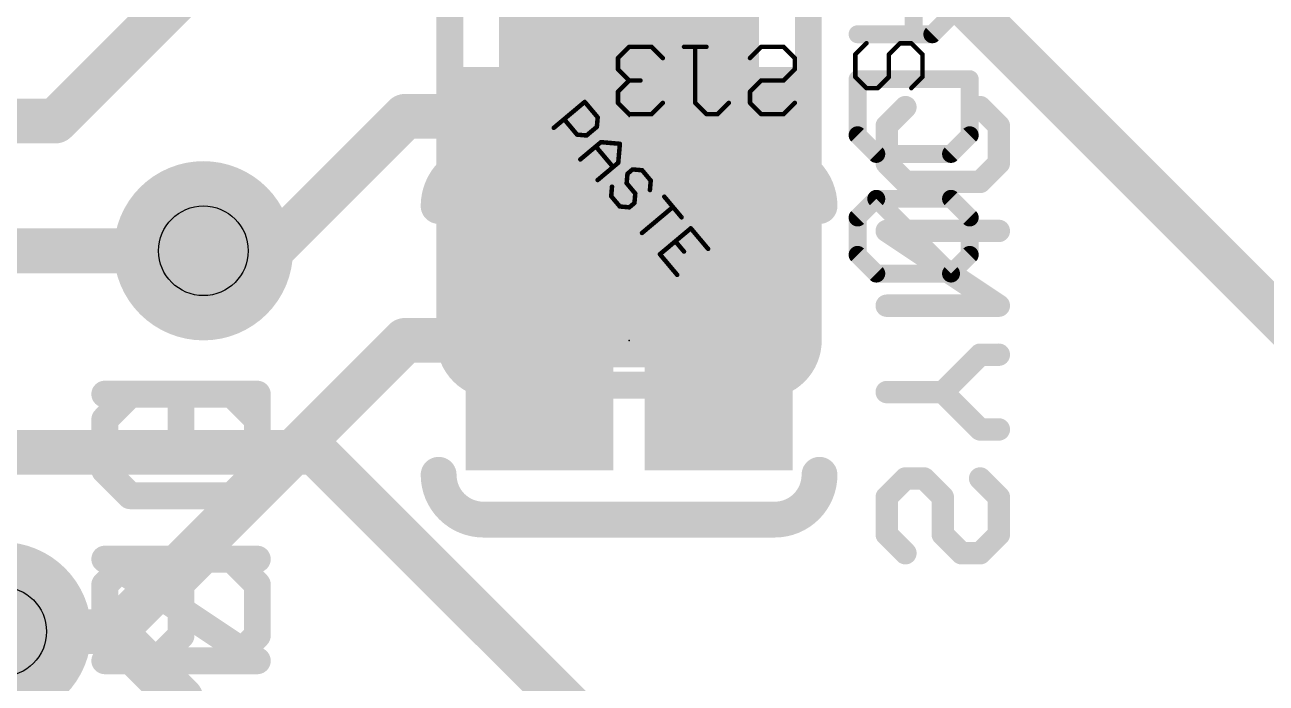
# Model space of a CAD drawing. Extents: x -34 to 73, y -15 to 16.
# Drawn here: x 15.62 to 22.66, y 5.68 to 9.41 of the extents above; entities that cross this region are included whole.
import ezdxf

# ---------------------------------------------------------------- set-up
doc = ezdxf.new("R2010")
doc.units = 0
for name, color, linetype in [('1', 12, 'CONTINUOUS'), ('16', 132, 'CONTINUOUS'), ('18', 110, 'CONTINUOUS'), ('21', 41, 'CONTINUOUS'), ('22', 40, 'CONTINUOUS'), ('23', 53, 'CONTINUOUS'), ('24', 53, 'CONTINUOUS'), ('25', 253, 'CONTINUOUS'), ('26', 253, 'CONTINUOUS'), ('29', 253, 'CONTINUOUS'), ('30', 253, 'CONTINUOUS'), ('31', 253, 'CONTINUOUS'), ('44', 253, 'CONTINUOUS'), ('51', 53, 'CONTINUOUS')]:
    doc.layers.add(name, color=color, linetype=linetype)

# ---------------------------------------------------------------- blocks, each defined once
blk = doc.blocks.new('RECT')
blk.add_solid([(-0.5, -0.5), (0.5, -0.5), (-0.5, 0.5), (0.5, 0.5)])
blk = doc.blocks.new('ROUNDV')
at = {"const_width": 0.5}
blk.add_lwpolyline([(0, -0.25, 1), (0, 0.25, 1), (0, -0.25)], format="xyb", dxfattribs=at)

msp = doc.modelspace()

# ---------------------------------------------------------------- linework, layer by layer
at = {"layer": '1', "const_width": 0.254}
for points in [[(15.7975, 8.8633), (16.637, 9.7028)], [(20.7772, 9.7028), (24.13, 6.35)], [(17.018, 8.128), (17.78, 8.89)], [(17.78, 8.89), (19.05, 8.89)], [(14.7862, 8.8633), (15.7975, 8.8633)], [(16.637, 8.128), (17.018, 8.128)], [(14.605, 6.985), (17.272, 6.985)], [(19.05, 5.207), (17.272, 6.985)]]:
    msp.add_lwpolyline(points, dxfattribs=at)
at = {"layer": '1', "const_width": 0.127}
for points in [[(17.78, 8.9535, 1), (17.78, 8.8265)], [(17.8249, 8.8451, 1), (17.7351, 8.9349)], [(19.05, 8.8265, 1), (19.05, 8.9535)], [(15.7526, 8.9082, 1), (15.8424, 8.8184)], [(15.7975, 8.7998, 1), (15.7975, 8.9268)], [(16.637, 8.1915, 1), (16.637, 8.0645)], [(16.9731, 8.1729, 1), (17.0629, 8.0831)], [(17.018, 8.0645, 1), (17.018, 8.1915)], [(17.3169, 7.0299, 1), (17.2271, 6.9401)], [(17.272, 6.9215, 1), (17.272, 7.0485)]]:
    msp.add_lwpolyline(points, format="xyb", dxfattribs=at)
at = {"layer": '16'}
for points, const_width in [([(15.494, 8.128), (16.637, 8.128)], 0.254), ([(16.129, 5.969), (17.78, 7.62)], 0.254), ([(17.78, 7.62), (18.542, 7.62)], 0.254), ([(19.431, 7.62), (18.669, 7.62)], 0.2032), ([(15.494, 5.969), (16.129, 5.969)], 0.254), ([(16.51, 5.588), (16.129, 5.969)], 0.254), ([(16.51, 1.27), (16.51, 5.588)], 0.254)]:
    msp.add_lwpolyline(points, dxfattribs=dict(at, const_width=const_width))
for points, const_width in [([(16.637, 8.0645, 1), (16.637, 8.1915)], 0.127), ([(17.78, 7.6835, 1), (17.78, 7.5565)], 0.127), ([(17.8249, 7.5751, 1), (17.7351, 7.6649)], 0.127), ([(18.542, 7.5565, 1), (18.542, 7.6835)], 0.127), ([(18.669, 7.6708, 1), (18.669, 7.5692)], 0.1016), ([(19.431, 7.5692, 1), (19.431, 7.6708)], 0.1016), ([(16.1739, 6.0139, 1), (16.0841, 5.9241)], 0.127), ([(16.0841, 6.0139, 1), (16.1739, 5.9241)], 0.127), ([(16.129, 5.9055, 1), (16.129, 6.0325)], 0.127), ([(16.5735, 5.588, 1), (16.4465, 5.588)], 0.127), ([(16.4651, 5.5431, 1), (16.5549, 5.6329)], 0.127)]:
    msp.add_lwpolyline(points, format="xyb", dxfattribs=dict(at, const_width=const_width))
at = {"layer": '21'}
for points, const_width in [([(18.034, 7.62), (18.034, 10.16)], 0.1524), ([(20.066, 10.16), (20.066, 7.62)], 0.1524), ([(20.6632, 9.779), (20.6632, 9.3553)], 0.1016), ([(20.9809, 9.5672), (20.7691, 9.3553)], 0.1016), ([(20.7691, 9.3553), (20.3454, 9.3553)], 0.1016), ([(20.9809, 9.1007), (20.3454, 9.1007)], 0.1016), ([(20.3454, 9.1007), (20.3454, 8.783)], 0.1016), ([(20.9809, 8.783), (20.9809, 9.1007)], 0.1016), ([(20.3454, 8.783), (20.4513, 8.6771)], 0.1016), ([(20.875, 8.6771), (20.9809, 8.783)], 0.1016), ([(20.4513, 8.6771), (20.875, 8.6771)], 0.1016), ([(20.3454, 8.3166), (20.4513, 8.4225)], 0.1016), ([(20.4513, 8.4225), (20.875, 8.4225)], 0.1016), ([(20.4513, 8.4225), (20.875, 7.9988)], 0.1016), ([(20.875, 8.4225), (20.9809, 8.3166)], 0.1016), ([(20.3454, 8.1047), (20.3454, 8.3166)], 0.1016), ([(20.9809, 8.3166), (20.9809, 8.1047)], 0.1016), ([(20.4513, 7.9988), (20.3454, 8.1047)], 0.1016), ([(20.9809, 8.1047), (20.875, 7.9988)], 0.1016), ([(20.875, 7.9988), (20.4513, 7.9988)], 0.1016), ([(16.0782, 7.3152), (16.9425, 7.3152)], 0.1524), ([(16.5104, 7.3152), (16.5104, 7.0271)], 0.1524), ([(16.9425, 7.3152), (16.9425, 6.739)], 0.1524), ([(18.288, 7.366), (19.812, 7.366)], 0.1524), ([(16.0782, 6.2356), (16.2223, 6.3797)], 0.1524), ([(16.6544, 6.3797), (16.5104, 6.2356)], 0.1524), ([(16.7985, 6.3797), (16.6544, 6.3797)], 0.1524), ([(16.9425, 6.2356), (16.7985, 6.3797)], 0.1524), ([(16.0782, 5.9475), (16.0782, 6.2356)], 0.1524), ([(16.5104, 6.2356), (16.5104, 5.9475)], 0.1524), ([(16.9425, 5.9475), (16.9425, 6.2356)], 0.1524), ([(16.2223, 5.8035), (16.0782, 5.9475)], 0.1524), ([(16.5104, 5.9475), (16.3663, 5.8035)], 0.1524), ([(16.7985, 5.8035), (16.9425, 5.9475)], 0.1524), ([(16.3663, 5.8035), (16.2223, 5.8035)], 0.1524)]:
    msp.add_lwpolyline(points, dxfattribs=dict(at, const_width=const_width))
for points, const_width in [([(20.3454, 9.3807, 1), (20.3454, 9.3299)], 0.0508), ([(20.6378, 9.3553, 1), (20.6886, 9.3553)], 0.0508), ([(20.7511, 9.3733, 1), (20.7871, 9.3373)], 0.0508), ([(20.7691, 9.3299, 1), (20.7691, 9.3807)], 0.0508), ([(20.3708, 9.1007, 1), (20.32, 9.1007)], 0.0508), ([(20.3454, 9.1261, 1), (20.3454, 9.0754)], 0.0508), ([(21.0063, 9.1007, 1), (20.9555, 9.1007)], 0.0508), ([(20.9809, 9.0754, 1), (20.9809, 9.1261)], 0.0508), ([(20.3634, 8.8009, 1), (20.3274, 8.765)], 0.0508), ([(20.32, 8.783, 1), (20.3708, 8.783)], 0.0508), ([(20.9555, 8.783, 1), (21.0063, 8.783)], 0.0508), ([(20.9989, 8.765, 1), (20.963, 8.8009)], 0.0508), ([(20.4513, 8.7025, 1), (20.4513, 8.6517)], 0.0508), ([(20.875, 8.6517, 1), (20.875, 8.7025)], 0.0508), ([(20.4334, 8.6591, 1), (20.4693, 8.695)], 0.0508), ([(20.8571, 8.695, 1), (20.893, 8.6591)], 0.0508), ([(20.4513, 8.4479, 1), (20.4513, 8.3971)], 0.0508), ([(20.4693, 8.4405, 1), (20.4334, 8.4045)], 0.0508), ([(20.4693, 8.4045, 1), (20.4334, 8.4405)], 0.0508), ([(20.893, 8.4405, 1), (20.8571, 8.4045)], 0.0508), ([(20.875, 8.3971, 1), (20.875, 8.4479)], 0.0508), ([(20.3708, 8.3166, 1), (20.32, 8.3166)], 0.0508), ([(20.3274, 8.3345, 1), (20.3634, 8.2986)], 0.0508), ([(21.0063, 8.3166, 1), (20.9555, 8.3166)], 0.0508), ([(20.963, 8.2986, 1), (20.9989, 8.3345)], 0.0508), ([(20.3634, 8.1227, 1), (20.3274, 8.0868)], 0.0508), ([(20.32, 8.1047, 1), (20.3708, 8.1047)], 0.0508), ([(20.9555, 8.1047, 1), (21.0063, 8.1047)], 0.0508), ([(20.9989, 8.0868, 1), (20.963, 8.1227)], 0.0508), ([(20.4513, 8.0242, 1), (20.4513, 7.9734)], 0.0508), ([(20.4334, 7.9808, 1), (20.4693, 8.0168)], 0.0508), ([(20.8571, 8.0168, 1), (20.893, 7.9808)], 0.0508), ([(20.8571, 7.9808, 1), (20.893, 8.0168)], 0.0508), ([(20.875, 7.9734, 1), (20.875, 8.0242)], 0.0508), ([(18.034, 7.62, 0.4142), (18.288, 7.366)], 0.1524), ([(18.0721, 7.62, 1), (17.9959, 7.62)], 0.0762), ([(19.812, 7.366, 0.4142), (20.066, 7.62)], 0.1524), ([(20.1041, 7.62, 1), (20.0279, 7.62)], 0.0762), ([(17.9959, 7.62, 1), (18.0721, 7.62)], 0.0762), ([(20.0279, 7.62, 1), (20.1041, 7.62)], 0.0762), ([(16.0782, 7.3533, 1), (16.0782, 7.2771)], 0.0762), ([(16.5485, 7.3152, 1), (16.4723, 7.3152)], 0.0762), ([(16.9806, 7.3152, 1), (16.9044, 7.3152)], 0.0762), ([(16.9425, 7.2771, 1), (16.9425, 7.3533)], 0.0762), ([(18.288, 7.4041, 1), (18.288, 7.3279)], 0.0762), ([(18.288, 7.3279, 1), (18.288, 7.4041)], 0.0762), ([(19.812, 7.4041, 1), (19.812, 7.3279)], 0.0762), ([(19.812, 7.3279, 1), (19.812, 7.4041)], 0.0762), ([(16.4723, 7.0271, 1), (16.5485, 7.0271)], 0.0762), ([(16.9044, 6.739, 1), (16.9806, 6.739)], 0.0762), ([(16.2492, 6.3527, 1), (16.1953, 6.4066)], 0.0762), ([(16.6544, 6.4178, 1), (16.6544, 6.3416)], 0.0762), ([(16.6814, 6.3527, 1), (16.6275, 6.4066)], 0.0762), ([(16.8254, 6.4066, 1), (16.7715, 6.3527)], 0.0762), ([(16.7985, 6.3416, 1), (16.7985, 6.4178)], 0.0762), ([(16.1163, 6.2356, 1), (16.0401, 6.2356)], 0.0762), ([(16.0513, 6.2626, 1), (16.1051, 6.2087)], 0.0762), ([(16.4834, 6.2626, 1), (16.5373, 6.2087)], 0.0762), ([(16.5485, 6.2356, 1), (16.4723, 6.2356)], 0.0762), ([(16.9806, 6.2356, 1), (16.9044, 6.2356)], 0.0762), ([(16.9156, 6.2087, 1), (16.9695, 6.2626)], 0.0762), ([(16.1051, 5.9745, 1), (16.0513, 5.9206)], 0.0762), ([(16.0401, 5.9475, 1), (16.1163, 5.9475)], 0.0762), ([(16.4723, 5.9475, 1), (16.5485, 5.9475)], 0.0762), ([(16.5373, 5.9206, 1), (16.4834, 5.9745)], 0.0762), ([(16.9044, 5.9475, 1), (16.9806, 5.9475)], 0.0762), ([(16.9695, 5.9206, 1), (16.9156, 5.9745)], 0.0762), ([(16.2223, 5.8416, 1), (16.2223, 5.7654)], 0.0762), ([(16.1953, 5.7765, 1), (16.2492, 5.8304)], 0.0762), ([(16.3394, 5.8304, 1), (16.3933, 5.7765)], 0.0762), ([(16.3663, 5.7654, 1), (16.3663, 5.8416)], 0.0762), ([(16.7715, 5.8304, 1), (16.8254, 5.7765)], 0.0762)]:
    msp.add_lwpolyline(points, format="xyb", dxfattribs=dict(at, const_width=const_width))
at = {"layer": '22'}
for points, const_width in [([(20.5105, 8.8362), (20.6164, 8.9421)], 0.127), ([(21.0401, 8.9421), (21.146, 8.8362)], 0.127), ([(20.5105, 8.6243), (20.5105, 8.8362)], 0.127), ([(21.146, 8.8362), (21.146, 8.6243)], 0.127), ([(19.8755, 8.636), (18.2245, 8.636)], 0.2032), ([(20.6164, 8.5184), (20.5105, 8.6243)], 0.127), ([(21.146, 8.6243), (21.0401, 8.5184)], 0.127), ([(21.0401, 8.5184), (20.6164, 8.5184)], 0.127), ([(21.146, 7.8168), (20.5105, 8.2405)], 0.127), ([(20.5105, 8.2405), (21.146, 8.2405)], 0.127), ([(20.5105, 7.8168), (21.146, 7.8168)], 0.127), ([(20.8283, 7.327), (21.0401, 7.5388)], 0.127), ([(21.0401, 7.5388), (21.146, 7.5388)], 0.127), ([(16.0782, 7.1714), (16.2223, 7.3155)], 0.1524), ([(16.7985, 7.3155), (16.9425, 7.1714)], 0.1524), ([(20.8283, 7.327), (20.5105, 7.327)], 0.127), ([(21.0401, 7.1151), (20.8283, 7.327)], 0.127), ([(16.0782, 6.8833), (16.0782, 7.1714)], 0.1524), ([(16.9425, 7.1714), (16.9425, 6.8833)], 0.1524), ([(21.146, 7.1151), (21.0401, 7.1151)], 0.127), ([(16.2223, 6.7393), (16.0782, 6.8833)], 0.1524), ([(16.9425, 6.8833), (16.7985, 6.7393)], 0.1524), ([(20.6164, 6.8372), (20.5105, 6.7313)], 0.127), ([(20.7223, 6.8372), (20.6164, 6.8372)], 0.127), ([(20.8283, 6.7313), (20.7223, 6.8372)], 0.127), ([(21.0401, 6.8372), (21.146, 6.7313)], 0.127), ([(16.7985, 6.7393), (16.2223, 6.7393)], 0.1524), ([(20.5105, 6.7313), (20.5105, 6.5194)], 0.127), ([(20.8283, 6.5194), (20.8283, 6.7313)], 0.127), ([(21.146, 6.7313), (21.146, 6.5194)], 0.127), ([(18.2245, 6.604), (19.8755, 6.604)], 0.2032), ([(20.5105, 6.5194), (20.6164, 6.4135)], 0.127), ([(20.9342, 6.4135), (20.8283, 6.5194)], 0.127), ([(21.146, 6.5194), (21.0401, 6.4135)], 0.127), ([(21.0401, 6.4135), (20.9342, 6.4135)], 0.127), ([(16.9425, 5.8038), (16.0782, 6.38)], 0.1524), ([(16.0782, 6.38), (16.9425, 6.38)], 0.1524), ([(16.0782, 5.8038), (16.9425, 5.8038)], 0.1524)]:
    msp.add_lwpolyline(points, dxfattribs=dict(at, const_width=const_width))
for points, const_width in [([(20.6389, 8.9197, 1), (20.594, 8.9646)], 0.0635), ([(21.0626, 8.9646, 1), (21.0177, 8.9197)], 0.0635), ([(20.488, 8.8586, 1), (20.533, 8.8137)], 0.0635), ([(20.5422, 8.8362, 1), (20.4788, 8.8362)], 0.0635), ([(21.1778, 8.8362, 1), (21.1143, 8.8362)], 0.0635), ([(21.1236, 8.8137, 1), (21.1685, 8.8586)], 0.0635), ([(18.2245, 8.636, 0.4142), (17.9705, 8.382)], 0.2032), ([(18.2245, 8.6868, 1), (18.2245, 8.5852)], 0.1016), ([(18.2245, 8.5852, 1), (18.2245, 8.6868)], 0.1016), ([(20.1295, 8.382, 0.4142), (19.8755, 8.636)], 0.2032), ([(19.8755, 8.6868, 1), (19.8755, 8.5852)], 0.1016), ([(19.8755, 8.5852, 1), (19.8755, 8.6868)], 0.1016), ([(20.533, 8.6468, 1), (20.488, 8.6019)], 0.0635), ([(20.4788, 8.6243, 1), (20.5422, 8.6243)], 0.0635), ([(21.1143, 8.6243, 1), (21.1778, 8.6243)], 0.0635), ([(21.1685, 8.6019, 1), (21.1236, 8.6468)], 0.0635), ([(20.6164, 8.5502, 1), (20.6164, 8.4867)], 0.0635), ([(20.594, 8.496, 1), (20.6389, 8.5409)], 0.0635), ([(21.0177, 8.5409, 1), (21.0626, 8.496)], 0.0635), ([(21.0401, 8.4867, 1), (21.0401, 8.5502)], 0.0635), ([(17.9197, 8.382, 1), (18.0213, 8.382)], 0.1016), ([(20.0787, 8.382, 1), (20.1803, 8.382)], 0.1016), ([(20.5281, 8.2669, 1), (20.4929, 8.2141)], 0.0635), ([(20.5105, 8.2722, 1), (20.5105, 8.2087)], 0.0635), ([(21.146, 8.2087, 1), (21.146, 8.2722)], 0.0635), ([(20.5105, 7.8485, 1), (20.5105, 7.785)], 0.0635), ([(21.1284, 7.7904, 1), (21.1637, 7.8432)], 0.0635), ([(21.146, 7.785, 1), (21.146, 7.8485)], 0.0635), ([(21.0401, 7.5706, 1), (21.0401, 7.5071)], 0.0635), ([(21.0626, 7.5164, 1), (21.0177, 7.5613)], 0.0635), ([(21.146, 7.5071, 1), (21.146, 7.5706)], 0.0635), ([(16.2492, 7.2886, 1), (16.1953, 7.3424)], 0.0762), ([(16.8254, 7.3424, 1), (16.7715, 7.2886)], 0.0762), ([(20.5105, 7.3587, 1), (20.5105, 7.2952)], 0.0635), ([(20.8507, 7.3494, 1), (20.8058, 7.3045)], 0.0635), ([(20.8283, 7.2952, 1), (20.8283, 7.3587)], 0.0635), ([(20.8058, 7.3494, 1), (20.8507, 7.3045)], 0.0635), ([(16.1163, 7.1714, 1), (16.0401, 7.1714)], 0.0762), ([(16.0513, 7.1984, 1), (16.1051, 7.1445)], 0.0762), ([(16.9806, 7.1714, 1), (16.9044, 7.1714)], 0.0762), ([(16.9156, 7.1445, 1), (16.9695, 7.1984)], 0.0762), ([(21.0401, 7.1469, 1), (21.0401, 7.0834)], 0.0635), ([(21.146, 7.0834, 1), (21.146, 7.1469)], 0.0635), ([(21.0177, 7.0927, 1), (21.0626, 7.1376)], 0.0635), ([(16.1051, 6.9103, 1), (16.0513, 6.8564)], 0.0762), ([(16.0401, 6.8833, 1), (16.1163, 6.8833)], 0.0762), ([(16.9044, 6.8833, 1), (16.9806, 6.8833)], 0.0762), ([(16.9695, 6.8564, 1), (16.9156, 6.9103)], 0.0762), ([(17.9705, 6.858, 0.4142), (18.2245, 6.604)], 0.2032), ([(18.0213, 6.858, 1), (17.9197, 6.858)], 0.1016), ([(19.8755, 6.604, 0.4142), (20.1295, 6.858)], 0.2032), ([(20.1803, 6.858, 1), (20.0787, 6.858)], 0.1016), ([(20.6164, 6.8689, 1), (20.6164, 6.8054)], 0.0635), ([(20.6389, 6.8147, 1), (20.594, 6.8596)], 0.0635), ([(20.7448, 6.8596, 1), (20.6999, 6.8147)], 0.0635), ([(20.7223, 6.8054, 1), (20.7223, 6.8689)], 0.0635), ([(21.0626, 6.8596, 1), (21.0177, 6.8147)], 0.0635), ([(16.2223, 6.7774, 1), (16.2223, 6.7012)], 0.0762), ([(16.1953, 6.7123, 1), (16.2492, 6.7662)], 0.0762), ([(16.7715, 6.7662, 1), (16.8254, 6.7123)], 0.0762), ([(16.7985, 6.7012, 1), (16.7985, 6.7774)], 0.0762), ([(20.488, 6.7537, 1), (20.533, 6.7088)], 0.0635), ([(20.5422, 6.7313, 1), (20.4788, 6.7313)], 0.0635), ([(20.86, 6.7313, 1), (20.7965, 6.7313)], 0.0635), ([(20.8058, 6.7088, 1), (20.8507, 6.7537)], 0.0635), ([(21.1778, 6.7313, 1), (21.1143, 6.7313)], 0.0635), ([(21.1236, 6.7088, 1), (21.1685, 6.7537)], 0.0635), ([(18.2245, 6.6548, 1), (18.2245, 6.5532)], 0.1016), ([(18.2245, 6.5532, 1), (18.2245, 6.6548)], 0.1016), ([(19.8755, 6.6548, 1), (19.8755, 6.5532)], 0.1016), ([(19.8755, 6.5532, 1), (19.8755, 6.6548)], 0.1016), ([(20.533, 6.5419, 1), (20.488, 6.497)], 0.0635), ([(20.4788, 6.5194, 1), (20.5422, 6.5194)], 0.0635), ([(20.8507, 6.5419, 1), (20.8058, 6.497)], 0.0635), ([(20.7965, 6.5194, 1), (20.86, 6.5194)], 0.0635), ([(21.1143, 6.5194, 1), (21.1778, 6.5194)], 0.0635), ([(21.1685, 6.497, 1), (21.1236, 6.5419)], 0.0635), ([(20.9342, 6.4452, 1), (20.9342, 6.3818)], 0.0635), ([(21.0401, 6.3818, 1), (21.0401, 6.4452)], 0.0635), ([(16.0993, 6.4117, 1), (16.0571, 6.3483)], 0.0762), ([(16.0782, 6.4181, 1), (16.0782, 6.3419)], 0.0762), ([(16.9425, 6.3419, 1), (16.9425, 6.4181)], 0.0762), ([(20.594, 6.391, 1), (20.6389, 6.436)], 0.0635), ([(20.9117, 6.391, 1), (20.9566, 6.436)], 0.0635), ([(21.0177, 6.436, 1), (21.0626, 6.391)], 0.0635), ([(16.0782, 5.8419, 1), (16.0782, 5.7657)], 0.0762), ([(16.9214, 5.7721, 1), (16.9637, 5.8355)], 0.0762), ([(16.9425, 5.7657, 1), (16.9425, 5.8419)], 0.0762)]:
    msp.add_lwpolyline(points, format="xyb", dxfattribs=dict(at, const_width=const_width))
at = {"layer": '23'}
msp.add_point((19.05, 8.89), dxfattribs=at)
at = {"layer": '24'}
msp.add_point((19.05, 7.62), dxfattribs=at)
at = {"layer": '25', "const_width": 0.0254}
for points in [[(20.3959, 9.3043), (20.3324, 9.2407)], [(20.523, 9.2407), (20.5866, 9.3043)], [(20.5866, 9.3043), (20.6501, 9.3043)], [(20.6501, 9.3043), (20.7137, 9.2407)], [(20.3324, 9.2407), (20.3324, 9.1136)], [(20.523, 9.1136), (20.523, 9.2407)], [(20.7137, 9.2407), (20.7137, 9.1136)], [(20.3324, 9.1136), (20.3959, 9.0501)], [(20.4595, 9.0501), (20.523, 9.1136)], [(20.7137, 9.1136), (20.6501, 9.0501)], [(20.3959, 9.0501), (20.4595, 9.0501)]]:
    msp.add_lwpolyline(points, dxfattribs=at)
at = {"layer": '25', "const_width": 0.0127}
for points in [[(20.4004, 9.2998, 1), (20.3914, 9.3088)], [(20.5866, 9.3106, 1), (20.5866, 9.2979)], [(20.5911, 9.2998, 1), (20.5821, 9.3088)], [(20.6546, 9.3088, 1), (20.6457, 9.2998)], [(20.6501, 9.2979, 1), (20.6501, 9.3106)], [(20.3387, 9.2407, 1), (20.326, 9.2407)], [(20.3279, 9.2452, 1), (20.3369, 9.2363)], [(20.5294, 9.2407, 1), (20.5167, 9.2407)], [(20.5185, 9.2452, 1), (20.5275, 9.2363)], [(20.7201, 9.2407, 1), (20.7073, 9.2407)], [(20.7092, 9.2363, 1), (20.7182, 9.2452)], [(20.326, 9.1136, 1), (20.3387, 9.1136)], [(20.3369, 9.1181, 1), (20.3279, 9.1091)], [(20.5167, 9.1136, 1), (20.5294, 9.1136)], [(20.5275, 9.1091, 1), (20.5185, 9.1181)], [(20.7073, 9.1136, 1), (20.7201, 9.1136)], [(20.7182, 9.1091, 1), (20.7092, 9.1181)], [(20.3959, 9.0564, 1), (20.3959, 9.0437)], [(20.3914, 9.0456, 1), (20.4004, 9.0546)], [(20.455, 9.0546, 1), (20.464, 9.0456)], [(20.4595, 9.0437, 1), (20.4595, 9.0564)], [(20.6457, 9.0546, 1), (20.6546, 9.0456)]]:
    msp.add_lwpolyline(points, format="xyb", dxfattribs=at)
at = {"layer": '26', "const_width": 0.0254}
for points in [[(19.0507, 9.284), (18.9872, 9.2205)], [(19.1778, 9.284), (19.0507, 9.284)], [(19.2414, 9.2205), (19.1778, 9.284)], [(19.4885, 9.284), (19.3614, 9.284)], [(19.4249, 8.9663), (19.4249, 9.284)], [(19.7356, 9.2205), (19.7991, 9.284)], [(19.7991, 9.284), (19.9262, 9.284)], [(19.9262, 9.284), (19.9898, 9.2205)], [(18.9872, 9.2205), (18.9872, 9.1569)], [(19.9898, 9.2205), (19.9898, 9.1569)], [(18.9872, 9.1569), (19.0507, 9.0934)], [(19.9898, 9.1569), (19.9262, 9.0934)], [(19.0507, 9.0934), (18.9872, 9.0298)], [(19.0507, 9.0934), (19.1143, 9.0934)], [(19.7991, 9.0934), (19.7356, 9.0298)], [(19.9262, 9.0934), (19.7991, 9.0934)], [(18.9872, 9.0298), (18.9872, 8.9663)], [(19.7356, 9.0298), (19.7356, 8.9663)], [(18.9872, 8.9663), (19.0507, 8.9027)], [(19.1778, 8.9027), (19.2414, 8.9663)], [(19.4885, 8.9027), (19.4249, 8.9663)], [(19.6156, 8.9663), (19.552, 8.9027)], [(19.7356, 8.9663), (19.7991, 8.9027)], [(19.9262, 8.9027), (19.9898, 8.9663)], [(19.0507, 8.9027), (19.1778, 8.9027)], [(19.552, 8.9027), (19.4885, 8.9027)], [(19.7991, 8.9027), (19.9262, 8.9027)]]:
    msp.add_lwpolyline(points, dxfattribs=at)
at = {"layer": '26', "const_width": 0.0127}
for points in [[(19.0507, 9.2904, 1), (19.0507, 9.2777)], [(19.0552, 9.2795, 1), (19.0462, 9.2885)], [(19.1823, 9.2885, 1), (19.1733, 9.2795)], [(19.1778, 9.2777, 1), (19.1778, 9.2904)], [(19.3614, 9.2904, 1), (19.3614, 9.2777)], [(19.4313, 9.284, 1), (19.4186, 9.284)], [(19.4885, 9.2777, 1), (19.4885, 9.2904)], [(19.7991, 9.2904, 1), (19.7991, 9.2777)], [(19.8036, 9.2795, 1), (19.7946, 9.2885)], [(19.9307, 9.2885, 1), (19.9218, 9.2795)], [(19.9262, 9.2777, 1), (19.9262, 9.2904)], [(18.9935, 9.2205, 1), (18.9808, 9.2205)], [(18.9827, 9.225, 1), (18.9917, 9.216)], [(19.2369, 9.216, 1), (19.2459, 9.225)], [(19.7311, 9.225, 1), (19.7401, 9.216)], [(19.9962, 9.2205, 1), (19.9835, 9.2205)], [(19.9853, 9.216, 1), (19.9943, 9.225)], [(18.9808, 9.1569, 1), (18.9935, 9.1569)], [(18.9917, 9.1614, 1), (18.9827, 9.1524)], [(19.9835, 9.1569, 1), (19.9962, 9.1569)], [(19.9943, 9.1524, 1), (19.9853, 9.1614)], [(19.0507, 9.0997, 1), (19.0507, 9.087)], [(19.0552, 9.0889, 1), (19.0462, 9.0979)], [(19.0462, 9.0889, 1), (19.0552, 9.0979)], [(19.1143, 9.087, 1), (19.1143, 9.0997)], [(19.7991, 9.0997, 1), (19.7991, 9.087)], [(19.8036, 9.0889, 1), (19.7946, 9.0979)], [(19.9218, 9.0979, 1), (19.9307, 9.0889)], [(19.9262, 9.087, 1), (19.9262, 9.0997)], [(18.9935, 9.0298, 1), (18.9808, 9.0298)], [(18.9827, 9.0343, 1), (18.9917, 9.0253)], [(19.7419, 9.0298, 1), (19.7292, 9.0298)], [(19.7311, 9.0343, 1), (19.7401, 9.0253)], [(18.9808, 8.9663, 1), (18.9935, 8.9663)], [(18.9917, 8.9707, 1), (18.9827, 8.9618)], [(19.2459, 8.9618, 1), (19.2369, 8.9707)], [(19.4294, 8.9707, 1), (19.4204, 8.9618)], [(19.4186, 8.9663, 1), (19.4313, 8.9663)], [(19.6201, 8.9618, 1), (19.6111, 8.9707)], [(19.7292, 8.9663, 1), (19.7419, 8.9663)], [(19.7401, 8.9707, 1), (19.7311, 8.9618)], [(19.9943, 8.9618, 1), (19.9853, 8.9707)], [(19.0507, 8.9091, 1), (19.0507, 8.8964)], [(19.0462, 8.8982, 1), (19.0552, 8.9072)], [(19.1733, 8.9072, 1), (19.1823, 8.8982)], [(19.1778, 8.8964, 1), (19.1778, 8.9091)], [(19.4885, 8.9091, 1), (19.4885, 8.8964)], [(19.484, 8.8982, 1), (19.493, 8.9072)], [(19.5476, 8.9072, 1), (19.5565, 8.8982)], [(19.552, 8.8964, 1), (19.552, 8.9091)], [(19.7991, 8.9091, 1), (19.7991, 8.8964)], [(19.7946, 8.8982, 1), (19.8036, 8.9072)], [(19.9218, 8.9072, 1), (19.9307, 8.8982)], [(19.9262, 8.8964, 1), (19.9262, 8.9091)]]:
    msp.add_lwpolyline(points, format="xyb", dxfattribs=at)
at = {"layer": '44'}
for centre in [(16.637, 8.128), (15.494, 5.969)]:
    msp.add_circle(centre, 0.254, dxfattribs=at)
at = {"layer": '51'}
for points, const_width in [([(19.558, 9.0805), (18.542, 9.0805)], 0.127), ([(18.542, 9.0805), (18.542, 7.874)], 0.127), ([(19.558, 7.874), (19.558, 9.0805)], 0.127), ([(18.6234, 8.8249), (18.7987, 8.972)], 0.0254), ([(18.7987, 8.972), (18.8722, 8.8844)], 0.0254), ([(18.7553, 8.7863), (18.6818, 8.874)], 0.0254), ([(18.8722, 8.8844), (18.8675, 8.8306)], 0.0254), ([(18.8091, 8.7816), (18.7553, 8.7863)], 0.0254), ([(18.8675, 8.8306), (18.8091, 8.7816)], 0.0254), ([(18.7737, 8.6458), (18.8906, 8.7438)], 0.0254), ([(18.8614, 8.7193), (18.9594, 8.6025)], 0.0254), ([(18.8906, 8.7438), (18.998, 8.7344)], 0.0254), ([(18.998, 8.7344), (18.9886, 8.627)], 0.0254), ([(18.9886, 8.627), (18.8718, 8.5289)], 0.0254), ([(19.0701, 8.5892), (19.0409, 8.5646)], 0.0254), ([(19.1238, 8.5845), (19.0701, 8.5892)], 0.0254), ([(19.1729, 8.526), (19.1238, 8.5845)], 0.0254), ([(19.0409, 8.5646), (19.0362, 8.5109)], 0.0254), ([(19.0362, 8.5109), (19.0852, 8.4525)], 0.0254), ([(19.1682, 8.4723), (19.1729, 8.526)], 0.0254), ([(18.9486, 8.4374), (18.9533, 8.4911)], 0.0254), ([(18.9976, 8.379), (18.9486, 8.4374)], 0.0254), ([(19.0852, 8.4525), (19.0805, 8.3988)], 0.0254), ([(19.2497, 8.4345), (19.3477, 8.3177)], 0.0254), ([(19.0513, 8.3743), (18.9976, 8.379)], 0.0254), ([(19.0805, 8.3988), (19.0513, 8.3743)], 0.0254), ([(19.1234, 8.229), (19.2987, 8.3761)], 0.0254), ([(19.4, 8.2553), (19.2247, 8.1083)], 0.0254), ([(19.498, 8.1385), (19.4, 8.2553)], 0.0254), ([(19.3123, 8.1818), (19.3614, 8.1234)], 0.0254), ([(19.2247, 8.1083), (19.3228, 7.9914)], 0.0254), ([(18.542, 7.874), (19.558, 7.874)], 0.127)]:
    msp.add_lwpolyline(points, dxfattribs=dict(at, const_width=const_width))
for points, const_width in [([(18.542, 9.1123, 1), (18.542, 9.0488)], 0.0635), ([(18.5738, 9.0805, 1), (18.5103, 9.0805)], 0.0635), ([(19.5897, 9.0805, 1), (19.5263, 9.0805)], 0.0635), ([(19.558, 9.0488, 1), (19.558, 9.1123)], 0.0635), ([(18.8035, 8.9761, 1), (18.7938, 8.9679)], 0.0127), ([(18.8027, 8.9671, 1), (18.7946, 8.9769)], 0.0127), ([(18.6867, 8.878, 1), (18.6769, 8.8699)], 0.0127), ([(18.8785, 8.8838, 1), (18.8659, 8.8849)], 0.0127), ([(18.8673, 8.8803, 1), (18.8771, 8.8884)], 0.0127), ([(18.6193, 8.8298, 1), (18.6275, 8.8201)], 0.0127), ([(18.7559, 8.7926, 1), (18.7548, 8.78)], 0.0127), ([(18.7505, 8.7822, 1), (18.7602, 8.7904)], 0.0127), ([(18.8612, 8.8312, 1), (18.8738, 8.8301)], 0.0127), ([(18.8716, 8.8258, 1), (18.8634, 8.8355)], 0.0127), ([(18.805, 8.7865, 1), (18.8131, 8.7768)], 0.0127), ([(18.8085, 8.7753, 1), (18.8096, 8.7879)], 0.0127), ([(18.8662, 8.7234, 1), (18.8565, 8.7152)], 0.0127), ([(18.8911, 8.7501, 1), (18.89, 8.7375)], 0.0127), ([(18.8946, 8.7389, 1), (18.8865, 8.7487)], 0.0127), ([(19.0043, 8.7339, 1), (18.9917, 8.735)], 0.0127), ([(18.9975, 8.7281, 1), (18.9986, 8.7407)], 0.0127), ([(18.7696, 8.6506, 1), (18.7778, 8.6409)], 0.0127), ([(18.9545, 8.5984, 1), (18.9643, 8.6065)], 0.0127), ([(18.9823, 8.6275, 1), (18.9949, 8.6264)], 0.0127), ([(18.9927, 8.6221, 1), (18.9845, 8.6318)], 0.0127), ([(19.0707, 8.5955, 1), (19.0696, 8.5828)], 0.0127), ([(19.0742, 8.5843, 1), (19.066, 8.594)], 0.0127), ([(19.1287, 8.5885, 1), (19.119, 8.5804)], 0.0127), ([(19.1233, 8.5781, 1), (19.1244, 8.5908)], 0.0127), ([(18.8677, 8.5338, 1), (18.8758, 8.5241)], 0.0127), ([(19.0411, 8.515, 1), (19.0313, 8.5068)], 0.0127), ([(19.0299, 8.5115, 1), (19.0425, 8.5104)], 0.0127), ([(19.0472, 8.5641, 1), (19.0346, 8.5652)], 0.0127), ([(19.0368, 8.5695, 1), (19.045, 8.5598)], 0.0127), ([(19.1792, 8.5255, 1), (19.1665, 8.5266)], 0.0127), ([(19.168, 8.522, 1), (19.1777, 8.5301)], 0.0127), ([(18.9534, 8.4415, 1), (18.9437, 8.4333)], 0.0127), ([(18.9422, 8.4379, 1), (18.9549, 8.4368)], 0.0127), ([(18.9596, 8.4906, 1), (18.9469, 8.4917)], 0.0127), ([(19.0915, 8.4519, 1), (19.0789, 8.4531)], 0.0127), ([(19.0804, 8.4484, 1), (19.0901, 8.4566)], 0.0127), ([(19.1618, 8.4729, 1), (19.1745, 8.4718)], 0.0127), ([(19.2545, 8.4386, 1), (19.2448, 8.4304)], 0.0127), ([(18.9981, 8.3853, 1), (18.997, 8.3726)], 0.0127), ([(18.9927, 8.3749, 1), (19.0024, 8.3831)], 0.0127), ([(19.0472, 8.3791, 1), (19.0554, 8.3694)], 0.0127), ([(19.0508, 8.3679, 1), (19.0519, 8.3806)], 0.0127), ([(19.0742, 8.3993, 1), (19.0868, 8.3982)], 0.0127), ([(19.0846, 8.3939, 1), (19.0764, 8.4036)], 0.0127), ([(19.3028, 8.3712, 1), (19.2946, 8.381)], 0.0127), ([(19.3428, 8.3136, 1), (19.3526, 8.3217)], 0.0127), ([(19.1193, 8.2339, 1), (19.1275, 8.2242)], 0.0127), ([(19.4048, 8.2594, 1), (19.3951, 8.2513)], 0.0127), ([(19.4041, 8.2505, 1), (19.3959, 8.2602)], 0.0127), ([(19.3172, 8.1859, 1), (19.3075, 8.1777)], 0.0127), ([(19.2296, 8.1124, 1), (19.2199, 8.1042)], 0.0127), ([(19.2206, 8.1131, 1), (19.2288, 8.1034)], 0.0127), ([(19.3565, 8.1193, 1), (19.3662, 8.1275)], 0.0127), ([(19.4932, 8.1344, 1), (19.5029, 8.1426)], 0.0127), ([(19.3179, 7.9874, 1), (19.3276, 7.9955)], 0.0127), ([(18.542, 7.9058, 1), (18.542, 7.8423)], 0.0635), ([(18.5103, 7.874, 1), (18.5738, 7.874)], 0.0635), ([(19.5263, 7.874, 1), (19.5897, 7.874)], 0.0635), ([(19.558, 7.8423, 1), (19.558, 7.9058)], 0.0635)]:
    msp.add_lwpolyline(points, format="xyb", dxfattribs=dict(at, const_width=const_width))

# ---------------------------------------------------------------- block references
at = {"layer": '1', "xscale": 0.635, "yscale": 1.27, "rotation": 270}
for p in [(19.05, 9.7028), (19.05, 8.89), (19.05, 8.0772)]:
    msp.add_blockref('RECT', p, dxfattribs=at)
at = {"layer": '16', "xscale": 0.635, "yscale": 1.27, "rotation": 180}
for p in [(18.542, 7.62), (19.558, 7.62)]:
    msp.add_blockref('RECT', p, dxfattribs=at)
at = {"layer": '18', "xscale": 1.016, "yscale": 1.016}
for p in [(16.637, 8.128), (16.637, 8.128), (15.494, 5.969), (15.494, 5.969)]:
    msp.add_blockref('ROUNDV', p, dxfattribs=at)
at = {"layer": '29', "xscale": 0.8382, "yscale": 1.4732, "rotation": 270}
for p in [(19.05, 9.7028), (19.05, 8.89), (19.05, 8.0772)]:
    msp.add_blockref('RECT', p, dxfattribs=at)
at = {"layer": '30', "xscale": 0.8382, "yscale": 1.4732, "rotation": 180}
for p in [(18.542, 7.62), (19.558, 7.62)]:
    msp.add_blockref('RECT', p, dxfattribs=at)
at = {"layer": '31', "xscale": 1.7018, "yscale": 2.0066, "rotation": 270}
msp.add_blockref('RECT', (19.0373, 8.3185), dxfattribs=at)

doc.saveas('drawing.dxf')
